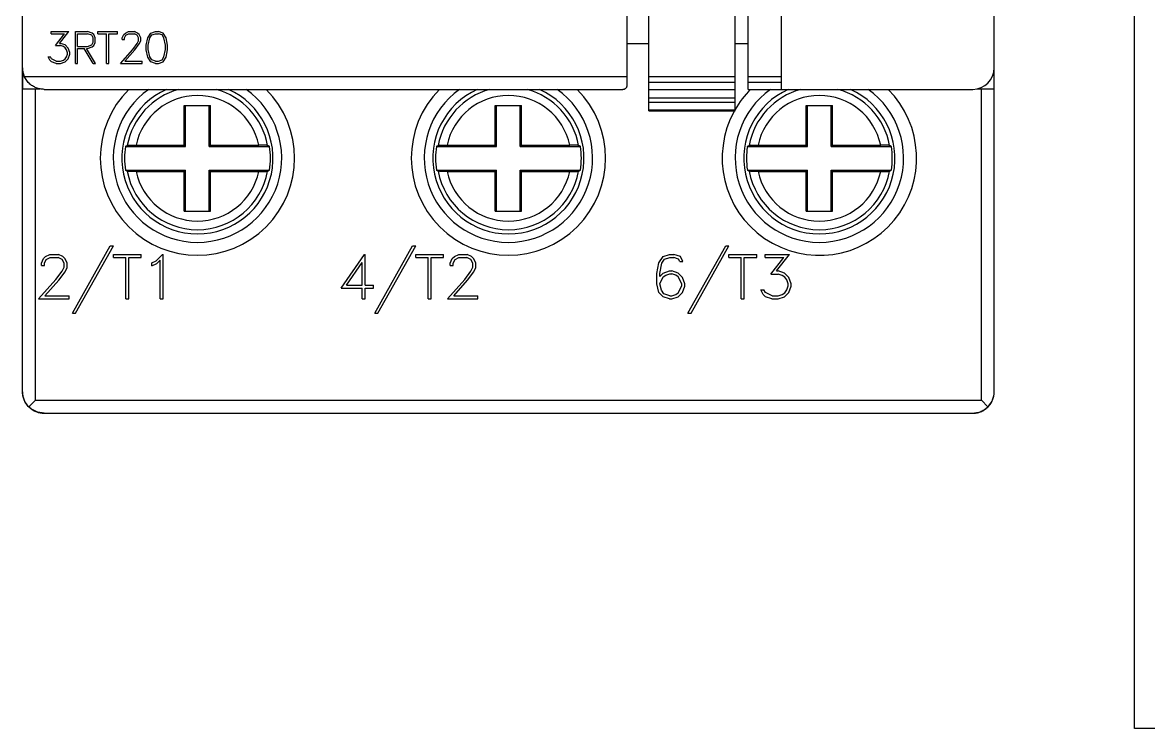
# Model space of a CAD drawing. Header units: millimetres. Extents: x -72 to 2978, y -1067 to 2817.
# Drawn here: x 2087.8 to 2139.9, y 1923.1 to 1955.8 of the extents above; entities that cross this region are included whole.
import ezdxf

# ---------------------------------------------------------------- set-up
doc = ezdxf.new("R2010")
doc.units = ezdxf.units.MM
doc.layers.add('10000_FRONT', color=7, linetype='Continuous')

msp = doc.modelspace()

# ---------------------------------------------------------------- linework, layer by layer
for p, q in [((2139.301, 1923.143), (2139.301, 2036.243)), ((2161.801, 1923.143), (2139.301, 1923.143))]:
    msp.add_line(p, q)
at = {"layer": '10000_FRONT', "color": 7, "linetype": 'Continuous', "lineweight": 25}
for p, q in [((2116.801, 1951.718), (2116.801, 2008.718)), ((2115.801, 1952.918), (2115.801, 2007.518)), ((2087.801, 1952.738), (2087.801, 2006.718)), ((2120.801, 1951.718), (2120.801, 1968.218)), ((2121.401, 1952.718), (2121.401, 1967.618)), ((2122.951, 1952.718), (2122.951, 1966.418)), ((2132.801, 1953.718), (2132.801, 1957.521)), ((2089.134, 1955.391), (2089.941, 1955.391)), ((2089.134, 1955.293), (2089.134, 1955.391)), ((2089.134, 1955.293), (2089.749, 1955.293)), ((2089.324, 1954.743), (2089.749, 1955.293)), ((2089.511, 1954.843), (2089.941, 1955.391)), ((2090.247, 1955.391), (2090.812, 1955.391)), ((2090.247, 1953.921), (2090.247, 1955.391)), ((2090.345, 1955.293), (2090.807, 1955.293)), ((2090.345, 1954.705), (2090.345, 1955.293)), ((2091.003, 1955.226), (2090.807, 1955.293)), ((2091.022, 1955.321), (2090.812, 1955.391)), ((2091.097, 1955.249), (2091.022, 1955.321)), ((2091.283, 1955.391), (2092.204, 1955.391)), ((2091.283, 1955.293), (2091.283, 1955.391)), ((2091.283, 1955.293), (2091.694, 1955.293)), ((2091.694, 1953.921), (2091.694, 1955.293)), ((2091.792, 1955.293), (2092.204, 1955.293)), ((2091.792, 1953.921), (2091.792, 1955.293)), ((2092.204, 1955.293), (2092.204, 1955.391)), ((2092.489, 1955.25), (2092.562, 1955.321)), ((2092.562, 1955.321), (2092.705, 1955.391)), ((2092.584, 1955.228), (2092.713, 1955.293)), ((2092.705, 1955.391), (2092.987, 1955.391)), ((2092.713, 1955.293), (2092.979, 1955.293)), ((2093.109, 1955.228), (2092.979, 1955.293)), ((2093.13, 1955.32), (2092.987, 1955.391)), ((2093.203, 1955.249), (2093.13, 1955.32)), ((2093.596, 1955.107), (2093.739, 1955.321)), ((2093.739, 1955.321), (2093.952, 1955.391)), ((2093.787, 1955.236), (2093.957, 1955.294)), ((2093.952, 1955.391), (2094.094, 1955.391)), ((2093.957, 1955.294), (2094.091, 1955.294)), ((2094.26, 1955.236), (2094.091, 1955.294)), ((2094.308, 1955.321), (2094.094, 1955.391)), ((2094.451, 1955.107), (2094.308, 1955.321)), ((2087.801, 1954.828), (2087.801, 1954.828)), ((2089.324, 1954.743), (2089.559, 1954.743)), ((2089.511, 1954.843), (2089.563, 1954.843)), ((2089.691, 1954.698), (2089.559, 1954.743)), ((2089.775, 1954.773), (2089.563, 1954.843)), ((2089.918, 1954.63), (2089.775, 1954.773)), ((2090.807, 1954.705), (2091.003, 1954.772)), ((2091.068, 1955.099), (2091.003, 1955.226)), ((2091.003, 1954.772), (2091.068, 1954.9)), ((2091.022, 1954.678), (2091.096, 1954.749)), ((2091.068, 1954.9), (2091.068, 1955.099)), ((2091.096, 1954.749), (2091.166, 1954.893)), ((2091.166, 1955.106), (2091.097, 1955.249)), ((2091.166, 1954.893), (2091.166, 1955.106)), ((2092.419, 1955.107), (2092.489, 1955.25)), ((2092.419, 1955.018), (2092.419, 1955.107)), ((2092.419, 1955.018), (2092.518, 1955.018)), ((2092.518, 1955.099), (2092.584, 1955.228)), ((2092.518, 1955.018), (2092.518, 1955.099)), ((2092.903, 1954.564), (2093.107, 1954.836)), ((2092.995, 1954.542), (2093.203, 1954.819)), ((2093.107, 1954.836), (2093.173, 1954.97)), ((2093.173, 1955.099), (2093.109, 1955.228)), ((2093.173, 1954.97), (2093.173, 1955.099)), ((2093.274, 1955.105), (2093.203, 1955.249)), ((2093.203, 1954.819), (2093.274, 1954.96)), ((2093.274, 1954.96), (2093.274, 1955.105)), ((2093.527, 1954.761), (2093.596, 1955.107)), ((2093.527, 1954.551), (2093.527, 1954.761)), ((2093.625, 1954.758), (2093.694, 1955.097)), ((2093.625, 1954.557), (2093.625, 1954.758)), ((2093.694, 1955.097), (2093.787, 1955.236)), ((2094.352, 1955.097), (2094.26, 1955.236)), ((2094.421, 1954.758), (2094.352, 1955.097)), ((2094.421, 1954.557), (2094.421, 1954.758)), ((2094.519, 1954.761), (2094.451, 1955.107)), ((2094.519, 1954.551), (2094.519, 1954.761)), ((2115.801, 1954.838), (2116.801, 1954.838)), ((2120.801, 1954.838), (2121.401, 1954.838)), ((2089.068, 1954.063), (2088.987, 1954.225)), ((2088.987, 1954.225), (2089.091, 1954.225)), ((2089.137, 1954.129), (2089.091, 1954.225)), ((2089.782, 1954.638), (2089.691, 1954.698)), ((2089.844, 1954.545), (2089.782, 1954.638)), ((2089.889, 1954.414), (2089.844, 1954.545)), ((2089.844, 1954.217), (2089.889, 1954.35)), ((2089.889, 1954.35), (2089.889, 1954.414)), ((2089.988, 1954.418), (2089.918, 1954.63)), ((2089.918, 1954.134), (2089.988, 1954.346)), ((2089.988, 1954.346), (2089.988, 1954.418)), ((2090.345, 1954.705), (2090.807, 1954.705)), ((2090.345, 1954.607), (2090.662, 1954.607)), ((2090.345, 1953.921), (2090.345, 1954.607)), ((2091.072, 1953.921), (2090.662, 1954.607)), ((2091.178, 1953.921), (2090.768, 1954.607)), ((2090.768, 1954.607), (2090.811, 1954.607)), ((2090.811, 1954.607), (2091.022, 1954.678)), ((2092.331, 1953.921), (2092.903, 1954.564)), ((2092.539, 1954.019), (2092.995, 1954.542)), ((2093.596, 1954.205), (2093.527, 1954.551)), ((2093.694, 1954.217), (2093.625, 1954.557)), ((2094.352, 1954.217), (2094.421, 1954.557)), ((2094.451, 1954.205), (2094.519, 1954.551)), ((2089.142, 1953.991), (2089.068, 1954.063)), ((2089.359, 1954.019), (2089.137, 1954.129)), ((2089.354, 1953.921), (2089.142, 1953.991)), ((2089.354, 1953.921), (2089.563, 1953.921)), ((2089.359, 1954.019), (2089.559, 1954.019)), ((2089.559, 1954.019), (2089.691, 1954.065)), ((2089.563, 1953.921), (2089.775, 1953.992)), ((2089.691, 1954.065), (2089.782, 1954.126)), ((2089.775, 1953.992), (2089.918, 1954.134)), ((2089.782, 1954.126), (2089.844, 1954.217)), ((2090.247, 1953.921), (2090.345, 1953.921)), ((2091.072, 1953.921), (2091.178, 1953.921)), ((2091.694, 1953.921), (2091.792, 1953.921)), ((2092.331, 1953.921), (2093.341, 1953.921)), ((2092.539, 1954.019), (2093.341, 1954.019)), ((2093.341, 1953.921), (2093.341, 1954.019)), ((2093.739, 1953.992), (2093.596, 1954.205)), ((2093.787, 1954.078), (2093.694, 1954.217)), ((2093.952, 1953.921), (2093.739, 1953.992)), ((2093.957, 1954.021), (2093.787, 1954.078)), ((2093.952, 1953.921), (2094.094, 1953.921)), ((2093.957, 1954.021), (2094.091, 1954.021)), ((2094.091, 1954.021), (2094.26, 1954.078)), ((2094.094, 1953.921), (2094.308, 1953.992)), ((2094.26, 1954.078), (2094.352, 1954.217)), ((2094.308, 1953.992), (2094.451, 1954.205)), ((2132.801, 1952.738), (2132.801, 1953.71)), ((2087.811, 1952.738), (2087.811, 1953.577)), ((2087.908, 1953.268), (2087.884, 1953.318)), ((2087.884, 1953.318), (2115.801, 1953.318)), ((2087.935, 1953.219), (2087.908, 1953.268)), ((2087.964, 1953.17), (2087.935, 1953.219)), ((2116.801, 1953.318), (2120.801, 1953.318)), ((2121.401, 1953.318), (2122.951, 1953.318)), ((2132.791, 1952.738), (2132.791, 1953.577)), ((2087.801, 1952.738), (2088.401, 1952.738)), ((2087.801, 1938.738), (2087.801, 1952.738)), ((2087.997, 1953.124), (2087.964, 1953.17)), ((2088.031, 1953.079), (2087.997, 1953.124)), ((2088.068, 1953.038), (2088.031, 1953.079)), ((2088.106, 1952.999), (2088.068, 1953.038)), ((2088.144, 1952.964), (2088.106, 1952.999)), ((2088.183, 1952.932), (2088.144, 1952.964)), ((2088.222, 1952.903), (2088.183, 1952.932)), ((2088.263, 1952.875), (2088.222, 1952.903)), ((2088.304, 1952.85), (2088.263, 1952.875)), ((2088.348, 1952.827), (2088.304, 1952.85)), ((2088.392, 1952.806), (2088.348, 1952.827)), ((2088.436, 1952.787), (2088.392, 1952.806)), ((2088.401, 1952.738), (2088.602, 1952.738)), ((2088.401, 1938.338), (2088.401, 1952.738)), ((2088.482, 1952.77), (2088.436, 1952.787)), ((2088.528, 1952.756), (2088.482, 1952.77)), ((2088.574, 1952.744), (2088.528, 1952.756)), ((2088.62, 1952.735), (2088.574, 1952.744)), ((2088.666, 1952.727), (2088.62, 1952.735)), ((2088.712, 1952.722), (2088.666, 1952.727)), ((2088.757, 1952.719), (2088.712, 1952.722)), ((2088.801, 1952.718), (2088.757, 1952.719)), ((2088.801, 1952.718), (2115.601, 1952.718)), ((2115.601, 1952.718), (2115.619, 1952.719)), ((2115.619, 1952.719), (2115.637, 1952.722)), ((2115.637, 1952.722), (2115.655, 1952.726)), ((2115.655, 1952.726), (2115.673, 1952.732)), ((2115.673, 1952.732), (2115.691, 1952.74)), ((2115.691, 1952.74), (2115.708, 1952.75)), ((2115.708, 1952.75), (2115.724, 1952.761)), ((2115.724, 1952.761), (2115.74, 1952.775)), ((2115.74, 1952.775), (2115.754, 1952.79)), ((2115.754, 1952.79), (2115.767, 1952.807)), ((2115.767, 1952.807), (2115.778, 1952.826)), ((2115.778, 1952.826), (2115.787, 1952.846)), ((2115.787, 1952.846), (2115.794, 1952.868)), ((2115.794, 1952.868), (2115.799, 1952.892)), ((2115.799, 1952.892), (2115.801, 1952.918)), ((2116.801, 1953.055), (2120.801, 1953.055)), ((2116.801, 1952.718), (2120.801, 1952.718)), ((2121.401, 1953.055), (2122.951, 1953.055)), ((2121.401, 1952.718), (2122.951, 1952.718)), ((2122.951, 1952.718), (2131.801, 1952.718)), ((2132, 1952.738), (2132.801, 1952.738)), ((2132.201, 1938.338), (2132.201, 1952.738)), ((2132.801, 1938.738), (2132.801, 1952.738)), ((2116.801, 1952.318), (2120.801, 1952.318)), ((2095.288, 1951.978), (2096.513, 1951.978)), ((2095.288, 1950.141), (2095.288, 1951.978)), ((2095.351, 1950.078), (2095.351, 1951.978)), ((2096.451, 1950.078), (2096.451, 1951.978)), ((2096.513, 1950.141), (2096.513, 1951.978)), ((2109.688, 1951.978), (2110.913, 1951.978)), ((2109.688, 1950.141), (2109.688, 1951.978)), ((2109.751, 1950.078), (2109.751, 1951.978)), ((2110.851, 1950.078), (2110.851, 1951.978)), ((2110.913, 1950.141), (2110.913, 1951.978)), ((2116.801, 1952.118), (2120.801, 1952.118)), ((2116.801, 1951.772), (2120.801, 1951.772)), ((2116.801, 1951.718), (2120.801, 1951.718)), ((2124.088, 1951.978), (2125.313, 1951.978)), ((2124.088, 1950.141), (2124.088, 1951.978)), ((2124.151, 1950.078), (2124.151, 1951.978)), ((2125.251, 1950.078), (2125.251, 1951.978)), ((2125.313, 1950.141), (2125.313, 1951.978)), ((2092.568, 1950.078), (2092.58, 1950.085)), ((2092.568, 1950.078), (2095.351, 1950.078)), ((2092.58, 1950.085), (2092.592, 1950.091)), ((2092.592, 1950.091), (2092.603, 1950.097)), ((2092.603, 1950.097), (2092.615, 1950.103)), ((2092.615, 1950.103), (2092.627, 1950.11)), ((2092.627, 1950.11), (2092.638, 1950.116)), ((2092.638, 1950.116), (2092.65, 1950.122)), ((2092.65, 1950.122), (2092.654, 1950.124)), ((2092.654, 1950.124), (2092.661, 1950.125)), ((2092.661, 1950.125), (2092.671, 1950.127)), ((2092.671, 1950.127), (2092.682, 1950.128)), ((2092.682, 1950.128), (2092.696, 1950.13)), ((2092.696, 1950.13), (2092.712, 1950.131)), ((2092.712, 1950.131), (2092.731, 1950.133)), ((2092.731, 1950.133), (2092.751, 1950.134)), ((2092.751, 1950.134), (2092.773, 1950.135)), ((2092.773, 1950.135), (2092.796, 1950.136)), ((2092.796, 1950.136), (2092.822, 1950.137)), ((2092.822, 1950.137), (2092.849, 1950.138)), ((2092.849, 1950.138), (2092.877, 1950.139)), ((2092.877, 1950.139), (2092.905, 1950.14)), ((2092.905, 1950.14), (2092.934, 1950.14)), ((2092.934, 1950.14), (2092.965, 1950.141)), ((2092.965, 1950.141), (2092.997, 1950.141)), ((2092.997, 1950.141), (2093.029, 1950.141)), ((2093.029, 1950.141), (2093.06, 1950.141)), ((2093.06, 1950.141), (2095.288, 1950.141)), ((2095.351, 1950.078), (2095.288, 1950.141)), ((2096.451, 1950.078), (2096.513, 1950.141)), ((2096.451, 1950.078), (2099.233, 1950.078)), ((2096.513, 1950.141), (2098.741, 1950.141)), ((2098.766, 1950.141), (2098.741, 1950.141)), ((2098.793, 1950.141), (2098.766, 1950.141)), ((2098.819, 1950.141), (2098.793, 1950.141)), ((2098.845, 1950.14), (2098.819, 1950.141)), ((2098.871, 1950.14), (2098.845, 1950.14)), ((2098.895, 1950.14), (2098.871, 1950.14)), ((2098.918, 1950.139), (2098.895, 1950.14)), ((2098.941, 1950.138), (2098.918, 1950.139)), ((2098.964, 1950.138), (2098.941, 1950.138)), ((2098.986, 1950.137), (2098.964, 1950.138)), ((2099.007, 1950.136), (2098.986, 1950.137)), ((2099.026, 1950.135), (2099.007, 1950.136)), ((2099.044, 1950.134), (2099.026, 1950.135)), ((2099.061, 1950.133), (2099.044, 1950.134)), ((2099.078, 1950.132), (2099.061, 1950.133)), ((2099.093, 1950.131), (2099.078, 1950.132)), ((2099.106, 1950.13), (2099.093, 1950.131)), ((2099.117, 1950.129), (2099.106, 1950.13)), ((2099.127, 1950.127), (2099.117, 1950.129)), ((2099.135, 1950.126), (2099.127, 1950.127)), ((2099.142, 1950.125), (2099.135, 1950.126)), ((2099.148, 1950.123), (2099.142, 1950.125)), ((2099.151, 1950.122), (2099.148, 1950.123)), ((2099.163, 1950.116), (2099.151, 1950.122)), ((2099.174, 1950.11), (2099.163, 1950.116)), ((2099.186, 1950.103), (2099.174, 1950.11)), ((2099.198, 1950.097), (2099.186, 1950.103)), ((2099.21, 1950.091), (2099.198, 1950.097)), ((2099.221, 1950.085), (2099.21, 1950.091)), ((2099.233, 1950.078), (2099.221, 1950.085)), ((2106.968, 1950.078), (2106.98, 1950.085)), ((2106.968, 1950.078), (2109.751, 1950.078)), ((2106.98, 1950.085), (2106.992, 1950.091)), ((2106.992, 1950.091), (2107.003, 1950.097)), ((2107.003, 1950.097), (2107.015, 1950.103)), ((2107.015, 1950.103), (2107.027, 1950.11)), ((2107.027, 1950.11), (2107.038, 1950.116)), ((2107.038, 1950.116), (2107.05, 1950.122)), ((2107.05, 1950.122), (2107.054, 1950.124)), ((2107.054, 1950.124), (2107.061, 1950.125)), ((2107.061, 1950.125), (2107.071, 1950.127)), ((2107.071, 1950.127), (2107.082, 1950.128)), ((2107.082, 1950.128), (2107.096, 1950.13)), ((2107.096, 1950.13), (2107.112, 1950.131)), ((2107.112, 1950.131), (2107.131, 1950.133)), ((2107.131, 1950.133), (2107.151, 1950.134)), ((2107.151, 1950.134), (2107.173, 1950.135)), ((2107.173, 1950.135), (2107.196, 1950.136)), ((2107.196, 1950.136), (2107.222, 1950.137)), ((2107.222, 1950.137), (2107.249, 1950.138)), ((2107.249, 1950.138), (2107.277, 1950.139)), ((2107.277, 1950.139), (2107.305, 1950.14)), ((2107.305, 1950.14), (2107.334, 1950.14)), ((2107.334, 1950.14), (2107.365, 1950.141)), ((2107.365, 1950.141), (2107.397, 1950.141)), ((2107.397, 1950.141), (2107.429, 1950.141)), ((2107.429, 1950.141), (2107.46, 1950.141)), ((2107.46, 1950.141), (2109.688, 1950.141)), ((2109.751, 1950.078), (2109.688, 1950.141)), ((2110.851, 1950.078), (2110.913, 1950.141)), ((2110.851, 1950.078), (2113.633, 1950.078)), ((2110.913, 1950.141), (2113.141, 1950.141)), ((2113.166, 1950.141), (2113.141, 1950.141)), ((2113.193, 1950.141), (2113.166, 1950.141)), ((2113.219, 1950.141), (2113.193, 1950.141)), ((2113.245, 1950.14), (2113.219, 1950.141)), ((2113.271, 1950.14), (2113.245, 1950.14)), ((2113.295, 1950.14), (2113.271, 1950.14)), ((2113.318, 1950.139), (2113.295, 1950.14)), ((2113.341, 1950.138), (2113.318, 1950.139)), ((2113.364, 1950.138), (2113.341, 1950.138)), ((2113.386, 1950.137), (2113.364, 1950.138)), ((2113.407, 1950.136), (2113.386, 1950.137)), ((2113.426, 1950.135), (2113.407, 1950.136)), ((2113.444, 1950.134), (2113.426, 1950.135)), ((2113.461, 1950.133), (2113.444, 1950.134)), ((2113.478, 1950.132), (2113.461, 1950.133)), ((2113.493, 1950.131), (2113.478, 1950.132)), ((2113.506, 1950.13), (2113.493, 1950.131)), ((2113.517, 1950.129), (2113.506, 1950.13)), ((2113.527, 1950.127), (2113.517, 1950.129)), ((2113.535, 1950.126), (2113.527, 1950.127)), ((2113.542, 1950.125), (2113.535, 1950.126)), ((2113.548, 1950.123), (2113.542, 1950.125)), ((2113.551, 1950.122), (2113.548, 1950.123)), ((2113.563, 1950.116), (2113.551, 1950.122)), ((2113.574, 1950.11), (2113.563, 1950.116)), ((2113.586, 1950.103), (2113.574, 1950.11)), ((2113.598, 1950.097), (2113.586, 1950.103)), ((2113.61, 1950.091), (2113.598, 1950.097)), ((2113.621, 1950.085), (2113.61, 1950.091)), ((2113.633, 1950.078), (2113.621, 1950.085)), ((2121.368, 1950.078), (2121.38, 1950.085)), ((2121.368, 1950.078), (2124.151, 1950.078)), ((2121.38, 1950.085), (2121.392, 1950.091)), ((2121.392, 1950.091), (2121.403, 1950.097)), ((2121.403, 1950.097), (2121.415, 1950.103)), ((2121.415, 1950.103), (2121.427, 1950.11)), ((2121.427, 1950.11), (2121.438, 1950.116)), ((2121.438, 1950.116), (2121.45, 1950.122)), ((2121.45, 1950.122), (2121.454, 1950.124)), ((2121.454, 1950.124), (2121.461, 1950.125)), ((2121.461, 1950.125), (2121.471, 1950.127)), ((2121.471, 1950.127), (2121.482, 1950.128)), ((2121.482, 1950.128), (2121.496, 1950.13)), ((2121.496, 1950.13), (2121.512, 1950.131)), ((2121.512, 1950.131), (2121.531, 1950.133)), ((2121.531, 1950.133), (2121.551, 1950.134)), ((2121.551, 1950.134), (2121.573, 1950.135)), ((2121.573, 1950.135), (2121.596, 1950.136)), ((2121.596, 1950.136), (2121.622, 1950.137)), ((2121.622, 1950.137), (2121.649, 1950.138)), ((2121.649, 1950.138), (2121.677, 1950.139)), ((2121.677, 1950.139), (2121.705, 1950.14)), ((2121.705, 1950.14), (2121.734, 1950.14)), ((2121.734, 1950.14), (2121.765, 1950.141)), ((2121.765, 1950.141), (2121.797, 1950.141)), ((2121.797, 1950.141), (2121.829, 1950.141)), ((2121.829, 1950.141), (2121.86, 1950.141)), ((2121.86, 1950.141), (2124.088, 1950.141)), ((2124.151, 1950.078), (2124.088, 1950.141)), ((2125.251, 1950.078), (2125.313, 1950.141)), ((2125.251, 1950.078), (2128.033, 1950.078)), ((2125.313, 1950.141), (2127.541, 1950.141)), ((2127.566, 1950.141), (2127.541, 1950.141)), ((2127.593, 1950.141), (2127.566, 1950.141)), ((2127.619, 1950.141), (2127.593, 1950.141)), ((2127.645, 1950.14), (2127.619, 1950.141)), ((2127.671, 1950.14), (2127.645, 1950.14)), ((2127.695, 1950.14), (2127.671, 1950.14)), ((2127.718, 1950.139), (2127.695, 1950.14)), ((2127.741, 1950.138), (2127.718, 1950.139)), ((2127.764, 1950.138), (2127.741, 1950.138)), ((2127.786, 1950.137), (2127.764, 1950.138)), ((2127.807, 1950.136), (2127.786, 1950.137)), ((2127.826, 1950.135), (2127.807, 1950.136)), ((2127.844, 1950.134), (2127.826, 1950.135)), ((2127.861, 1950.133), (2127.844, 1950.134)), ((2127.878, 1950.132), (2127.861, 1950.133)), ((2127.893, 1950.131), (2127.878, 1950.132)), ((2127.906, 1950.13), (2127.893, 1950.131)), ((2127.917, 1950.129), (2127.906, 1950.13)), ((2127.927, 1950.127), (2127.917, 1950.129)), ((2127.935, 1950.126), (2127.927, 1950.127)), ((2127.942, 1950.125), (2127.935, 1950.126)), ((2127.948, 1950.123), (2127.942, 1950.125)), ((2127.951, 1950.122), (2127.948, 1950.123)), ((2127.963, 1950.116), (2127.951, 1950.122)), ((2127.975, 1950.11), (2127.963, 1950.116)), ((2127.986, 1950.103), (2127.975, 1950.11)), ((2127.998, 1950.097), (2127.986, 1950.103)), ((2128.01, 1950.091), (2127.998, 1950.097)), ((2128.021, 1950.085), (2128.01, 1950.091)), ((2128.033, 1950.078), (2128.021, 1950.085)), ((2092.58, 1948.972), (2092.568, 1948.978)), ((2092.568, 1948.978), (2095.351, 1948.978)), ((2092.592, 1948.966), (2092.58, 1948.972)), ((2092.603, 1948.959), (2092.592, 1948.966)), ((2092.615, 1948.953), (2092.603, 1948.959)), ((2092.627, 1948.947), (2092.615, 1948.953)), ((2092.638, 1948.941), (2092.627, 1948.947)), ((2092.65, 1948.934), (2092.638, 1948.941)), ((2092.653, 1948.933), (2092.65, 1948.934)), ((2092.659, 1948.932), (2092.653, 1948.933)), ((2092.666, 1948.93), (2092.659, 1948.932)), ((2092.674, 1948.929), (2092.666, 1948.93)), ((2092.684, 1948.928), (2092.674, 1948.929)), ((2092.695, 1948.927), (2092.684, 1948.928)), ((2092.709, 1948.925), (2092.695, 1948.927)), ((2092.723, 1948.924), (2092.709, 1948.925)), ((2092.74, 1948.923), (2092.723, 1948.924)), ((2092.757, 1948.922), (2092.74, 1948.923)), ((2092.775, 1948.921), (2092.757, 1948.922)), ((2092.794, 1948.92), (2092.775, 1948.921)), ((2092.815, 1948.92), (2092.794, 1948.92)), ((2092.837, 1948.919), (2092.815, 1948.92)), ((2092.86, 1948.918), (2092.837, 1948.919)), ((2092.883, 1948.917), (2092.86, 1948.918)), ((2092.906, 1948.917), (2092.883, 1948.917)), ((2092.93, 1948.916), (2092.906, 1948.917)), ((2092.956, 1948.916), (2092.93, 1948.916)), ((2092.982, 1948.916), (2092.956, 1948.916)), ((2093.008, 1948.916), (2092.982, 1948.916)), ((2093.035, 1948.915), (2093.008, 1948.916)), ((2093.06, 1948.915), (2093.035, 1948.915)), ((2093.06, 1948.915), (2095.288, 1948.915)), ((2095.288, 1948.915), (2095.351, 1948.978)), ((2095.288, 1947.078), (2095.288, 1948.915)), ((2095.351, 1947.078), (2095.351, 1948.978)), ((2096.513, 1948.915), (2096.451, 1948.978)), ((2096.451, 1948.978), (2099.233, 1948.978)), ((2096.451, 1947.078), (2096.451, 1948.978)), ((2096.513, 1948.915), (2098.741, 1948.915)), ((2096.513, 1947.078), (2096.513, 1948.915)), ((2098.741, 1948.915), (2098.772, 1948.915)), ((2098.772, 1948.915), (2098.804, 1948.916)), ((2098.804, 1948.916), (2098.836, 1948.916)), ((2098.836, 1948.916), (2098.867, 1948.916)), ((2098.867, 1948.916), (2098.896, 1948.917)), ((2098.896, 1948.917), (2098.924, 1948.918)), ((2098.924, 1948.918), (2098.952, 1948.918)), ((2098.952, 1948.918), (2098.979, 1948.919)), ((2098.979, 1948.919), (2099.005, 1948.92)), ((2099.005, 1948.92), (2099.028, 1948.921)), ((2099.028, 1948.921), (2099.05, 1948.923)), ((2099.05, 1948.923), (2099.07, 1948.924)), ((2099.07, 1948.924), (2099.089, 1948.925)), ((2099.089, 1948.925), (2099.105, 1948.927)), ((2099.105, 1948.927), (2099.119, 1948.928)), ((2099.119, 1948.928), (2099.13, 1948.93)), ((2099.13, 1948.93), (2099.14, 1948.931)), ((2099.14, 1948.931), (2099.147, 1948.933)), ((2099.147, 1948.933), (2099.151, 1948.934)), ((2099.151, 1948.934), (2099.163, 1948.941)), ((2099.163, 1948.941), (2099.174, 1948.947)), ((2099.174, 1948.947), (2099.186, 1948.953)), ((2099.186, 1948.953), (2099.198, 1948.959)), ((2099.198, 1948.959), (2099.21, 1948.966)), ((2099.21, 1948.966), (2099.221, 1948.972)), ((2099.221, 1948.972), (2099.233, 1948.978)), ((2106.98, 1948.972), (2106.968, 1948.978)), ((2106.968, 1948.978), (2109.751, 1948.978)), ((2106.992, 1948.966), (2106.98, 1948.972)), ((2107.003, 1948.959), (2106.992, 1948.966)), ((2107.015, 1948.953), (2107.003, 1948.959)), ((2107.027, 1948.947), (2107.015, 1948.953)), ((2107.038, 1948.941), (2107.027, 1948.947)), ((2107.05, 1948.934), (2107.038, 1948.941)), ((2107.053, 1948.933), (2107.05, 1948.934)), ((2107.059, 1948.932), (2107.053, 1948.933)), ((2107.066, 1948.93), (2107.059, 1948.932)), ((2107.074, 1948.929), (2107.066, 1948.93)), ((2107.084, 1948.928), (2107.074, 1948.929)), ((2107.095, 1948.927), (2107.084, 1948.928)), ((2107.109, 1948.925), (2107.095, 1948.927)), ((2107.123, 1948.924), (2107.109, 1948.925)), ((2107.14, 1948.923), (2107.123, 1948.924)), ((2107.157, 1948.922), (2107.14, 1948.923)), ((2107.175, 1948.921), (2107.157, 1948.922)), ((2107.194, 1948.92), (2107.175, 1948.921)), ((2107.215, 1948.92), (2107.194, 1948.92)), ((2107.237, 1948.919), (2107.215, 1948.92)), ((2107.26, 1948.918), (2107.237, 1948.919)), ((2107.283, 1948.917), (2107.26, 1948.918)), ((2107.306, 1948.917), (2107.283, 1948.917)), ((2107.33, 1948.916), (2107.306, 1948.917)), ((2107.356, 1948.916), (2107.33, 1948.916)), ((2107.382, 1948.916), (2107.356, 1948.916)), ((2107.408, 1948.916), (2107.382, 1948.916)), ((2107.435, 1948.915), (2107.408, 1948.916)), ((2107.46, 1948.915), (2107.435, 1948.915)), ((2107.46, 1948.915), (2109.688, 1948.915)), ((2109.688, 1948.915), (2109.751, 1948.978)), ((2109.688, 1947.078), (2109.688, 1948.915)), ((2109.751, 1947.078), (2109.751, 1948.978)), ((2110.913, 1948.915), (2110.851, 1948.978)), ((2110.851, 1948.978), (2113.633, 1948.978)), ((2110.851, 1947.078), (2110.851, 1948.978)), ((2110.913, 1948.915), (2113.141, 1948.915)), ((2110.913, 1947.078), (2110.913, 1948.915)), ((2113.141, 1948.915), (2113.172, 1948.915)), ((2113.172, 1948.915), (2113.204, 1948.916)), ((2113.204, 1948.916), (2113.236, 1948.916)), ((2113.236, 1948.916), (2113.267, 1948.916)), ((2113.267, 1948.916), (2113.296, 1948.917)), ((2113.296, 1948.917), (2113.324, 1948.918)), ((2113.324, 1948.918), (2113.352, 1948.918)), ((2113.352, 1948.918), (2113.379, 1948.919)), ((2113.379, 1948.919), (2113.405, 1948.92)), ((2113.405, 1948.92), (2113.428, 1948.921)), ((2113.428, 1948.921), (2113.45, 1948.923)), ((2113.45, 1948.923), (2113.47, 1948.924)), ((2113.47, 1948.924), (2113.489, 1948.925)), ((2113.489, 1948.925), (2113.505, 1948.927)), ((2113.505, 1948.927), (2113.519, 1948.928)), ((2113.519, 1948.928), (2113.53, 1948.93)), ((2113.53, 1948.93), (2113.54, 1948.931)), ((2113.54, 1948.931), (2113.547, 1948.933)), ((2113.547, 1948.933), (2113.551, 1948.934)), ((2113.551, 1948.934), (2113.563, 1948.941)), ((2113.563, 1948.941), (2113.574, 1948.947)), ((2113.574, 1948.947), (2113.586, 1948.953)), ((2113.586, 1948.953), (2113.598, 1948.959)), ((2113.598, 1948.959), (2113.61, 1948.966)), ((2113.61, 1948.966), (2113.621, 1948.972)), ((2113.621, 1948.972), (2113.633, 1948.978)), ((2121.38, 1948.972), (2121.368, 1948.978)), ((2121.368, 1948.978), (2124.151, 1948.978)), ((2121.392, 1948.966), (2121.38, 1948.972)), ((2121.403, 1948.959), (2121.392, 1948.966)), ((2121.415, 1948.953), (2121.403, 1948.959)), ((2121.427, 1948.947), (2121.415, 1948.953)), ((2121.438, 1948.941), (2121.427, 1948.947)), ((2121.45, 1948.934), (2121.438, 1948.941)), ((2121.453, 1948.933), (2121.45, 1948.934)), ((2121.459, 1948.932), (2121.453, 1948.933)), ((2121.466, 1948.93), (2121.459, 1948.932)), ((2121.474, 1948.929), (2121.466, 1948.93)), ((2121.484, 1948.928), (2121.474, 1948.929)), ((2121.495, 1948.927), (2121.484, 1948.928)), ((2121.509, 1948.925), (2121.495, 1948.927)), ((2121.523, 1948.924), (2121.509, 1948.925)), ((2121.54, 1948.923), (2121.523, 1948.924)), ((2121.557, 1948.922), (2121.54, 1948.923)), ((2121.575, 1948.921), (2121.557, 1948.922)), ((2121.594, 1948.92), (2121.575, 1948.921)), ((2121.615, 1948.92), (2121.594, 1948.92)), ((2121.637, 1948.919), (2121.615, 1948.92)), ((2121.66, 1948.918), (2121.637, 1948.919)), ((2121.683, 1948.917), (2121.66, 1948.918)), ((2121.706, 1948.917), (2121.683, 1948.917)), ((2121.73, 1948.916), (2121.706, 1948.917)), ((2121.756, 1948.916), (2121.73, 1948.916)), ((2121.782, 1948.916), (2121.756, 1948.916)), ((2121.808, 1948.916), (2121.782, 1948.916)), ((2121.835, 1948.915), (2121.808, 1948.916)), ((2121.86, 1948.915), (2121.835, 1948.915)), ((2121.86, 1948.915), (2124.088, 1948.915)), ((2124.088, 1948.915), (2124.151, 1948.978)), ((2124.088, 1947.078), (2124.088, 1948.915)), ((2124.151, 1947.078), (2124.151, 1948.978)), ((2125.313, 1948.915), (2125.251, 1948.978)), ((2125.251, 1948.978), (2128.033, 1948.978)), ((2125.251, 1947.078), (2125.251, 1948.978)), ((2125.313, 1948.915), (2127.541, 1948.915)), ((2125.313, 1947.078), (2125.313, 1948.915)), ((2127.541, 1948.915), (2127.572, 1948.915)), ((2127.572, 1948.915), (2127.604, 1948.916)), ((2127.604, 1948.916), (2127.636, 1948.916)), ((2127.636, 1948.916), (2127.667, 1948.916)), ((2127.667, 1948.916), (2127.696, 1948.917)), ((2127.696, 1948.917), (2127.724, 1948.918)), ((2127.724, 1948.918), (2127.752, 1948.918)), ((2127.752, 1948.918), (2127.779, 1948.919)), ((2127.779, 1948.919), (2127.805, 1948.92)), ((2127.805, 1948.92), (2127.828, 1948.921)), ((2127.828, 1948.921), (2127.85, 1948.923)), ((2127.85, 1948.923), (2127.87, 1948.924)), ((2127.87, 1948.924), (2127.889, 1948.925)), ((2127.889, 1948.925), (2127.905, 1948.927)), ((2127.905, 1948.927), (2127.919, 1948.928)), ((2127.919, 1948.928), (2127.93, 1948.93)), ((2127.93, 1948.93), (2127.94, 1948.931)), ((2127.94, 1948.931), (2127.947, 1948.933)), ((2127.947, 1948.933), (2127.951, 1948.934)), ((2127.951, 1948.934), (2127.963, 1948.941)), ((2127.963, 1948.941), (2127.975, 1948.947)), ((2127.975, 1948.947), (2127.986, 1948.953)), ((2127.986, 1948.953), (2127.998, 1948.959)), ((2127.998, 1948.959), (2128.01, 1948.966)), ((2128.01, 1948.966), (2128.021, 1948.972)), ((2128.021, 1948.972), (2128.033, 1948.978)), ((2095.288, 1947.078), (2096.513, 1947.078)), ((2109.688, 1947.078), (2110.913, 1947.078)), ((2124.088, 1947.078), (2125.313, 1947.078)), ((2090.111, 1942.356), (2091.865, 1945.472)), ((2090.26, 1942.356), (2092.012, 1945.472)), ((2091.865, 1945.472), (2092.012, 1945.472)), ((2104.111, 1942.356), (2105.865, 1945.472)), ((2104.26, 1942.356), (2106.012, 1945.472)), ((2105.865, 1945.472), (2106.012, 1945.472)), ((2118.611, 1942.356), (2120.365, 1945.472)), ((2118.76, 1942.356), (2120.512, 1945.472)), ((2120.365, 1945.472), (2120.512, 1945.472)), ((2088.672, 1944.682), (2088.77, 1944.883)), ((2088.77, 1944.883), (2088.871, 1944.983)), ((2088.811, 1944.671), (2088.902, 1944.852)), ((2088.871, 1944.983), (2089.072, 1945.08)), ((2088.902, 1944.852), (2089.083, 1944.943)), ((2089.072, 1945.08), (2089.468, 1945.08)), ((2089.083, 1944.943), (2089.456, 1944.943)), ((2089.638, 1944.852), (2089.456, 1944.943)), ((2089.667, 1944.981), (2089.468, 1945.08)), ((2089.727, 1944.671), (2089.638, 1944.852)), ((2089.769, 1944.881), (2089.667, 1944.981)), ((2089.868, 1944.68), (2089.769, 1944.881)), ((2092.007, 1945.08), (2093.297, 1945.08)), ((2092.007, 1944.943), (2092.007, 1945.08)), ((2092.007, 1944.943), (2092.584, 1944.943)), ((2092.584, 1943.022), (2092.584, 1944.943)), ((2092.721, 1944.943), (2093.297, 1944.943)), ((2092.721, 1943.022), (2092.721, 1944.943)), ((2093.297, 1944.943), (2093.297, 1945.08)), ((2093.987, 1944.79), (2094.279, 1945.08)), ((2094.279, 1945.08), (2094.308, 1945.08)), ((2094.308, 1943.022), (2094.308, 1945.08)), ((2102.551, 1943.512), (2103.64, 1945.08)), ((2103.64, 1945.08), (2103.673, 1945.08)), ((2103.673, 1943.65), (2103.673, 1945.08)), ((2106.007, 1945.08), (2107.297, 1945.08)), ((2106.007, 1944.943), (2106.007, 1945.08)), ((2106.007, 1944.943), (2106.584, 1944.943)), ((2106.584, 1943.022), (2106.584, 1944.943)), ((2106.721, 1944.943), (2107.297, 1944.943)), ((2106.721, 1943.022), (2106.721, 1944.943)), ((2107.297, 1944.943), (2107.297, 1945.08)), ((2107.598, 1944.682), (2107.696, 1944.883)), ((2107.696, 1944.883), (2107.798, 1944.983)), ((2107.738, 1944.671), (2107.829, 1944.852)), ((2107.798, 1944.983), (2107.999, 1945.08)), ((2107.829, 1944.852), (2108.01, 1944.943)), ((2107.999, 1945.08), (2108.394, 1945.08)), ((2108.01, 1944.943), (2108.382, 1944.943)), ((2108.564, 1944.852), (2108.382, 1944.943)), ((2108.594, 1944.981), (2108.394, 1945.08)), ((2108.654, 1944.671), (2108.564, 1944.852)), ((2108.696, 1944.881), (2108.594, 1944.981)), ((2108.795, 1944.68), (2108.696, 1944.881)), ((2117.267, 1944.683), (2117.468, 1944.982)), ((2117.408, 1944.667), (2117.536, 1944.861)), ((2117.468, 1944.982), (2117.767, 1945.08)), ((2117.536, 1944.861), (2117.772, 1944.941)), ((2117.767, 1945.08), (2117.965, 1945.08)), ((2117.772, 1944.941), (2117.958, 1944.941)), ((2118.175, 1944.866), (2117.958, 1944.941)), ((2118.266, 1944.982), (2117.965, 1945.08)), ((2118.236, 1944.748), (2118.175, 1944.866)), ((2118.382, 1944.748), (2118.266, 1944.982)), ((2120.507, 1945.08), (2121.797, 1945.08)), ((2120.507, 1944.943), (2120.507, 1945.08)), ((2120.507, 1944.943), (2121.084, 1944.943)), ((2121.084, 1943.022), (2121.084, 1944.943)), ((2121.221, 1944.943), (2121.797, 1944.943)), ((2121.221, 1943.022), (2121.221, 1944.943)), ((2121.797, 1944.943), (2121.797, 1945.08)), ((2122.193, 1945.08), (2123.324, 1945.08)), ((2122.193, 1944.943), (2122.193, 1945.08)), ((2122.193, 1944.943), (2123.055, 1944.943)), ((2122.46, 1944.173), (2123.055, 1944.943)), ((2122.721, 1944.314), (2123.324, 1945.08)), ((2088.672, 1944.559), (2088.672, 1944.682)), ((2088.672, 1944.559), (2088.811, 1944.559)), ((2088.811, 1944.559), (2088.811, 1944.671)), ((2089.635, 1944.303), (2089.727, 1944.491)), ((2089.727, 1944.491), (2089.727, 1944.671)), ((2089.769, 1944.279), (2089.868, 1944.476)), ((2089.868, 1944.476), (2089.868, 1944.68)), ((2093.786, 1944.688), (2093.987, 1944.79)), ((2093.786, 1944.544), (2093.786, 1944.688)), ((2093.786, 1944.544), (2094.014, 1944.656)), ((2094.014, 1944.656), (2094.17, 1944.814)), ((2094.17, 1943.022), (2094.17, 1944.814)), ((2102.8, 1943.65), (2103.535, 1944.708)), ((2103.535, 1943.65), (2103.535, 1944.708)), ((2107.598, 1944.559), (2107.598, 1944.682)), ((2107.598, 1944.559), (2107.738, 1944.559)), ((2107.738, 1944.559), (2107.738, 1944.671)), ((2108.562, 1944.303), (2108.654, 1944.491)), ((2108.654, 1944.491), (2108.654, 1944.671)), ((2108.696, 1944.279), (2108.795, 1944.476)), ((2108.795, 1944.476), (2108.795, 1944.68)), ((2117.172, 1944.199), (2117.267, 1944.683)), ((2117.311, 1944.192), (2117.408, 1944.667)), ((2117.47, 1944.215), (2117.767, 1944.314)), ((2117.767, 1944.314), (2117.868, 1944.314)), ((2118.165, 1944.215), (2117.868, 1944.314)), ((2118.236, 1944.748), (2118.382, 1944.748)), ((2122.721, 1944.314), (2122.795, 1944.314)), ((2123.091, 1944.215), (2122.795, 1944.314)), ((2088.548, 1943.022), (2089.35, 1943.923)), ((2088.839, 1943.16), (2089.478, 1943.892)), ((2089.35, 1943.923), (2089.635, 1944.303)), ((2089.478, 1943.892), (2089.769, 1944.279)), ((2107.475, 1943.022), (2108.276, 1943.923)), ((2107.766, 1943.16), (2108.405, 1943.892)), ((2108.276, 1943.923), (2108.562, 1944.303)), ((2108.405, 1943.892), (2108.696, 1944.279)), ((2117.172, 1943.713), (2117.172, 1944.199)), ((2117.311, 1944.055), (2117.47, 1944.215)), ((2117.311, 1944.055), (2117.311, 1944.192)), ((2117.311, 1943.714), (2117.473, 1944.038)), ((2117.473, 1944.038), (2117.588, 1944.112)), ((2117.588, 1944.112), (2117.772, 1944.175)), ((2117.772, 1944.175), (2117.863, 1944.175)), ((2118.047, 1944.112), (2117.863, 1944.175)), ((2118.162, 1944.038), (2118.047, 1944.112)), ((2118.324, 1943.711), (2118.162, 1944.038)), ((2118.365, 1944.014), (2118.165, 1944.215)), ((2118.463, 1943.718), (2118.365, 1944.014)), ((2122.46, 1944.173), (2122.79, 1944.173)), ((2122.973, 1944.111), (2122.79, 1944.173)), ((2123.102, 1944.026), (2122.973, 1944.111)), ((2123.292, 1944.014), (2123.091, 1944.215)), ((2123.188, 1943.896), (2123.102, 1944.026)), ((2123.251, 1943.712), (2123.188, 1943.896)), ((2123.39, 1943.718), (2123.292, 1944.014)), ((2102.551, 1943.512), (2103.535, 1943.512)), ((2102.8, 1943.65), (2103.535, 1943.65)), ((2103.535, 1943.022), (2103.535, 1943.512)), ((2103.673, 1943.65), (2104.057, 1943.65)), ((2103.673, 1943.512), (2104.057, 1943.512)), ((2103.673, 1943.022), (2103.673, 1943.512)), ((2104.057, 1943.512), (2104.057, 1943.65)), ((2117.27, 1943.321), (2117.172, 1943.713)), ((2117.47, 1943.121), (2117.27, 1943.321)), ((2117.385, 1943.418), (2117.311, 1943.714)), ((2117.495, 1943.255), (2117.385, 1943.418)), ((2118.047, 1943.226), (2118.162, 1943.3)), ((2118.162, 1943.3), (2118.324, 1943.627)), ((2118.165, 1943.121), (2118.365, 1943.321)), ((2118.324, 1943.627), (2118.324, 1943.711)), ((2118.365, 1943.321), (2118.463, 1943.617)), ((2118.463, 1943.617), (2118.463, 1943.718)), ((2122.101, 1943.221), (2121.988, 1943.448)), ((2121.988, 1943.448), (2122.133, 1943.448)), ((2122.199, 1943.314), (2122.133, 1943.448)), ((2122.51, 1943.16), (2122.199, 1943.314)), ((2122.973, 1943.224), (2123.102, 1943.308)), ((2123.091, 1943.121), (2123.292, 1943.321)), ((2123.102, 1943.308), (2123.188, 1943.437)), ((2123.188, 1943.437), (2123.251, 1943.622)), ((2123.251, 1943.622), (2123.251, 1943.712)), ((2123.292, 1943.321), (2123.39, 1943.617)), ((2123.39, 1943.617), (2123.39, 1943.718)), ((2088.548, 1943.022), (2089.963, 1943.022)), ((2088.839, 1943.16), (2089.963, 1943.16)), ((2089.963, 1943.022), (2089.963, 1943.16)), ((2092.584, 1943.022), (2092.721, 1943.022)), ((2094.17, 1943.022), (2094.308, 1943.022)), ((2103.535, 1943.022), (2103.673, 1943.022)), ((2106.584, 1943.022), (2106.721, 1943.022)), ((2107.475, 1943.022), (2108.89, 1943.022)), ((2107.766, 1943.16), (2108.89, 1943.16)), ((2108.89, 1943.022), (2108.89, 1943.16)), ((2117.767, 1943.022), (2117.47, 1943.121)), ((2117.772, 1943.162), (2117.495, 1943.255)), ((2117.767, 1943.022), (2117.868, 1943.022)), ((2117.772, 1943.162), (2117.863, 1943.162)), ((2117.863, 1943.162), (2118.047, 1943.226)), ((2117.868, 1943.022), (2118.165, 1943.121)), ((2121.084, 1943.022), (2121.221, 1943.022)), ((2122.205, 1943.12), (2122.101, 1943.221)), ((2122.502, 1943.022), (2122.205, 1943.12)), ((2122.502, 1943.022), (2122.795, 1943.022)), ((2122.51, 1943.16), (2122.79, 1943.16)), ((2122.79, 1943.16), (2122.973, 1943.224)), ((2122.795, 1943.022), (2123.091, 1943.121)), ((2090.111, 1942.356), (2090.26, 1942.356)), ((2104.111, 1942.356), (2104.26, 1942.356)), ((2118.611, 1942.356), (2118.76, 1942.356)), ((2087.802, 1938.69), (2087.801, 1938.738)), ((2087.801, 1938.728), (2087.801, 1938.738)), ((2087.805, 1938.641), (2087.802, 1938.69)), ((2087.811, 1938.592), (2087.805, 1938.641)), ((2087.82, 1938.542), (2087.811, 1938.592)), ((2132.781, 1938.542), (2132.79, 1938.592)), ((2132.79, 1938.592), (2132.796, 1938.641)), ((2132.796, 1938.641), (2132.799, 1938.69)), ((2132.799, 1938.69), (2132.801, 1938.738)), ((2132.801, 1938.728), (2132.801, 1938.73)), ((2087.832, 1938.492), (2087.82, 1938.542)), ((2087.846, 1938.441), (2087.832, 1938.492)), ((2087.863, 1938.392), (2087.846, 1938.441)), ((2087.882, 1938.343), (2087.863, 1938.392)), ((2087.905, 1938.294), (2087.882, 1938.343)), ((2087.908, 1938.278), (2087.884, 1938.328)), ((2087.884, 1938.328), (2087.889, 1938.328)), ((2087.929, 1938.247), (2087.905, 1938.294)), ((2087.935, 1938.229), (2087.908, 1938.278)), ((2087.957, 1938.202), (2087.929, 1938.247)), ((2087.964, 1938.18), (2087.935, 1938.229)), ((2087.986, 1938.158), (2087.957, 1938.202)), ((2087.997, 1938.134), (2087.964, 1938.18)), ((2088.018, 1938.115), (2087.986, 1938.158)), ((2088.031, 1938.089), (2087.997, 1938.134)), ((2088.054, 1938.073), (2088.018, 1938.115)), ((2088.068, 1938.048), (2088.031, 1938.089)), ((2088.094, 1938.031), (2088.054, 1938.073)), ((2088.093, 1938.031), (2088.401, 1938.338)), ((2088.401, 1938.338), (2132.201, 1938.338)), ((2132.508, 1938.031), (2132.201, 1938.338)), ((2132.508, 1938.031), (2132.547, 1938.073)), ((2132.533, 1938.048), (2132.57, 1938.089)), ((2132.547, 1938.073), (2132.583, 1938.115)), ((2132.57, 1938.089), (2132.605, 1938.134)), ((2132.583, 1938.115), (2132.615, 1938.158)), ((2132.605, 1938.134), (2132.637, 1938.18)), ((2132.615, 1938.158), (2132.644, 1938.202)), ((2132.637, 1938.18), (2132.667, 1938.229)), ((2132.644, 1938.202), (2132.672, 1938.247)), ((2132.667, 1938.229), (2132.693, 1938.278)), ((2132.672, 1938.247), (2132.697, 1938.294)), ((2132.693, 1938.278), (2132.717, 1938.328)), ((2132.697, 1938.294), (2132.719, 1938.343)), ((2132.713, 1938.328), (2132.717, 1938.328)), ((2132.719, 1938.343), (2132.739, 1938.392)), ((2132.739, 1938.392), (2132.755, 1938.441)), ((2132.755, 1938.441), (2132.77, 1938.492)), ((2132.77, 1938.492), (2132.781, 1938.542)), ((2088.106, 1938.009), (2088.068, 1938.048)), ((2088.135, 1937.992), (2088.094, 1938.031)), ((2088.144, 1937.974), (2088.106, 1938.009)), ((2088.178, 1937.956), (2088.135, 1937.992)), ((2088.183, 1937.942), (2088.144, 1937.974)), ((2088.22, 1937.924), (2088.178, 1937.956)), ((2088.222, 1937.913), (2088.183, 1937.942)), ((2088.264, 1937.894), (2088.22, 1937.924)), ((2088.263, 1937.885), (2088.222, 1937.913)), ((2088.304, 1937.86), (2088.263, 1937.885)), ((2088.31, 1937.867), (2088.264, 1937.894)), ((2088.348, 1937.837), (2088.304, 1937.86)), ((2088.357, 1937.842), (2088.31, 1937.867)), ((2088.392, 1937.816), (2088.348, 1937.837)), ((2088.405, 1937.82), (2088.357, 1937.842)), ((2088.436, 1937.797), (2088.392, 1937.816)), ((2088.454, 1937.8), (2088.405, 1937.82)), ((2088.482, 1937.78), (2088.436, 1937.797)), ((2088.504, 1937.783), (2088.454, 1937.8)), ((2088.528, 1937.766), (2088.482, 1937.78)), ((2088.554, 1937.769), (2088.504, 1937.783)), ((2088.574, 1937.754), (2088.528, 1937.766)), ((2088.604, 1937.758), (2088.554, 1937.769)), ((2088.62, 1937.745), (2088.574, 1937.754)), ((2088.654, 1937.749), (2088.604, 1937.758)), ((2088.666, 1937.737), (2088.62, 1937.745)), ((2088.704, 1937.743), (2088.654, 1937.749)), ((2088.712, 1937.732), (2088.666, 1937.737)), ((2088.753, 1937.739), (2088.704, 1937.743)), ((2088.757, 1937.729), (2088.712, 1937.732)), ((2088.801, 1937.738), (2088.753, 1937.739)), ((2088.801, 1937.728), (2088.757, 1937.729)), ((2088.801, 1937.738), (2131.801, 1937.738)), ((2088.801, 1937.728), (2131.791, 1937.728)), ((2131.791, 1937.728), (2131.801, 1937.728)), ((2131.801, 1937.738), (2131.849, 1937.739)), ((2131.801, 1937.728), (2131.845, 1937.729)), ((2131.845, 1937.729), (2131.889, 1937.732)), ((2131.849, 1937.739), (2131.897, 1937.743)), ((2131.889, 1937.732), (2131.935, 1937.737)), ((2131.897, 1937.743), (2131.947, 1937.749)), ((2131.935, 1937.737), (2131.981, 1937.745)), ((2131.947, 1937.749), (2131.997, 1937.758)), ((2131.981, 1937.745), (2132.027, 1937.754)), ((2131.997, 1937.758), (2132.047, 1937.769)), ((2132.027, 1937.754), (2132.073, 1937.766)), ((2132.047, 1937.769), (2132.097, 1937.783)), ((2132.073, 1937.766), (2132.119, 1937.78)), ((2132.097, 1937.783), (2132.147, 1937.8)), ((2132.119, 1937.78), (2132.165, 1937.797)), ((2132.147, 1937.8), (2132.196, 1937.82)), ((2132.165, 1937.797), (2132.21, 1937.816)), ((2132.196, 1937.82), (2132.244, 1937.842)), ((2132.21, 1937.816), (2132.254, 1937.837)), ((2132.244, 1937.842), (2132.291, 1937.867)), ((2132.254, 1937.837), (2132.297, 1937.86)), ((2132.291, 1937.867), (2132.337, 1937.894)), ((2132.297, 1937.86), (2132.339, 1937.885)), ((2132.337, 1937.894), (2132.381, 1937.924)), ((2132.339, 1937.885), (2132.379, 1937.913)), ((2132.379, 1937.913), (2132.418, 1937.942)), ((2132.381, 1937.924), (2132.424, 1937.956)), ((2132.418, 1937.942), (2132.457, 1937.974)), ((2132.424, 1937.956), (2132.466, 1937.992)), ((2132.457, 1937.974), (2132.496, 1938.009)), ((2132.466, 1937.992), (2132.508, 1938.031)), ((2132.496, 1938.009), (2132.533, 1938.048))]:
    msp.add_line(p, q, dxfattribs=at)
for centre, radius, start, end in [((2088.801, 1953.718), 1, 180, 203.5782), ((2131.801, 1953.718), 1, 270, 0), ((2095.901, 1949.538), 4.5, 135.0354, 44.9646), ((2095.901, 1949.538), 3.9, 125.3742, 54.6258), ((2095.901, 1949.528), 3.5, 114.2956, 65.7044), ((2095.901, 1949.528), 3.304, 105.1239, 169.6488), ((2095.901, 1949.528), 3.304, 10.3512, 74.8761), ((2110.301, 1949.538), 4.5, 135.0354, 44.9646), ((2110.301, 1949.538), 3.9, 125.3742, 54.6258), ((2110.301, 1949.528), 3.5, 114.2956, 65.7044), ((2110.301, 1949.528), 3.304, 105.1239, 169.6488), ((2110.301, 1949.528), 3.304, 10.3512, 74.8761), ((2124.701, 1949.538), 4.5, 151.0237, 44.9645), ((2124.701, 1949.538), 3.9, 125.3742, 54.6257), ((2124.701, 1949.538), 4.5, 135.0354, 150.0733), ((2124.701, 1949.528), 3.5, 114.2957, 65.7043), ((2124.701, 1949.528), 3.304, 105.1241, 169.6488), ((2124.701, 1949.528), 3.304, 10.3512, 74.8759), ((2095.901, 1949.528), 2.906, 12.1754, 167.8246), ((2110.301, 1949.528), 2.906, 12.1754, 167.8246), ((2124.701, 1949.528), 2.906, 12.1754, 167.8246), ((2095.901, 1949.528), 3.378, 170.6281, 189.3718), ((2095.901, 1949.528), 3.378, 350.6282, 9.3719), ((2110.301, 1949.528), 3.378, 170.6281, 189.3718), ((2110.301, 1949.528), 3.378, 350.6282, 9.3719), ((2124.701, 1949.528), 3.378, 170.6281, 189.3718), ((2124.701, 1949.528), 3.378, 350.6282, 9.3719), ((2095.901, 1949.528), 3.304, 190.3512, 270), ((2095.901, 1949.528), 2.906, 192.1754, 347.8246), ((2095.901, 1949.528), 3.304, 270, 349.6488), ((2110.301, 1949.528), 3.304, 190.3512, 270), ((2110.301, 1949.528), 2.906, 192.1754, 347.8246), ((2110.301, 1949.528), 3.304, 270, 349.6488), ((2124.701, 1949.528), 3.304, 190.3512, 270), ((2124.701, 1949.528), 2.906, 192.1754, 347.8246), ((2124.701, 1949.528), 3.304, 270, 349.6488), ((2088.801, 1938.728), 1, 180, 203.5783), ((2131.801, 1938.728), 1, 336.4217, 0), ((2088.811, 1938.728), 1, 224.5948, 270), ((2131.791, 1938.728), 1, 270, 315.4052)]:
    msp.add_arc(centre, radius, start, end, dxfattribs=at)

doc.saveas('drawing.dxf')
